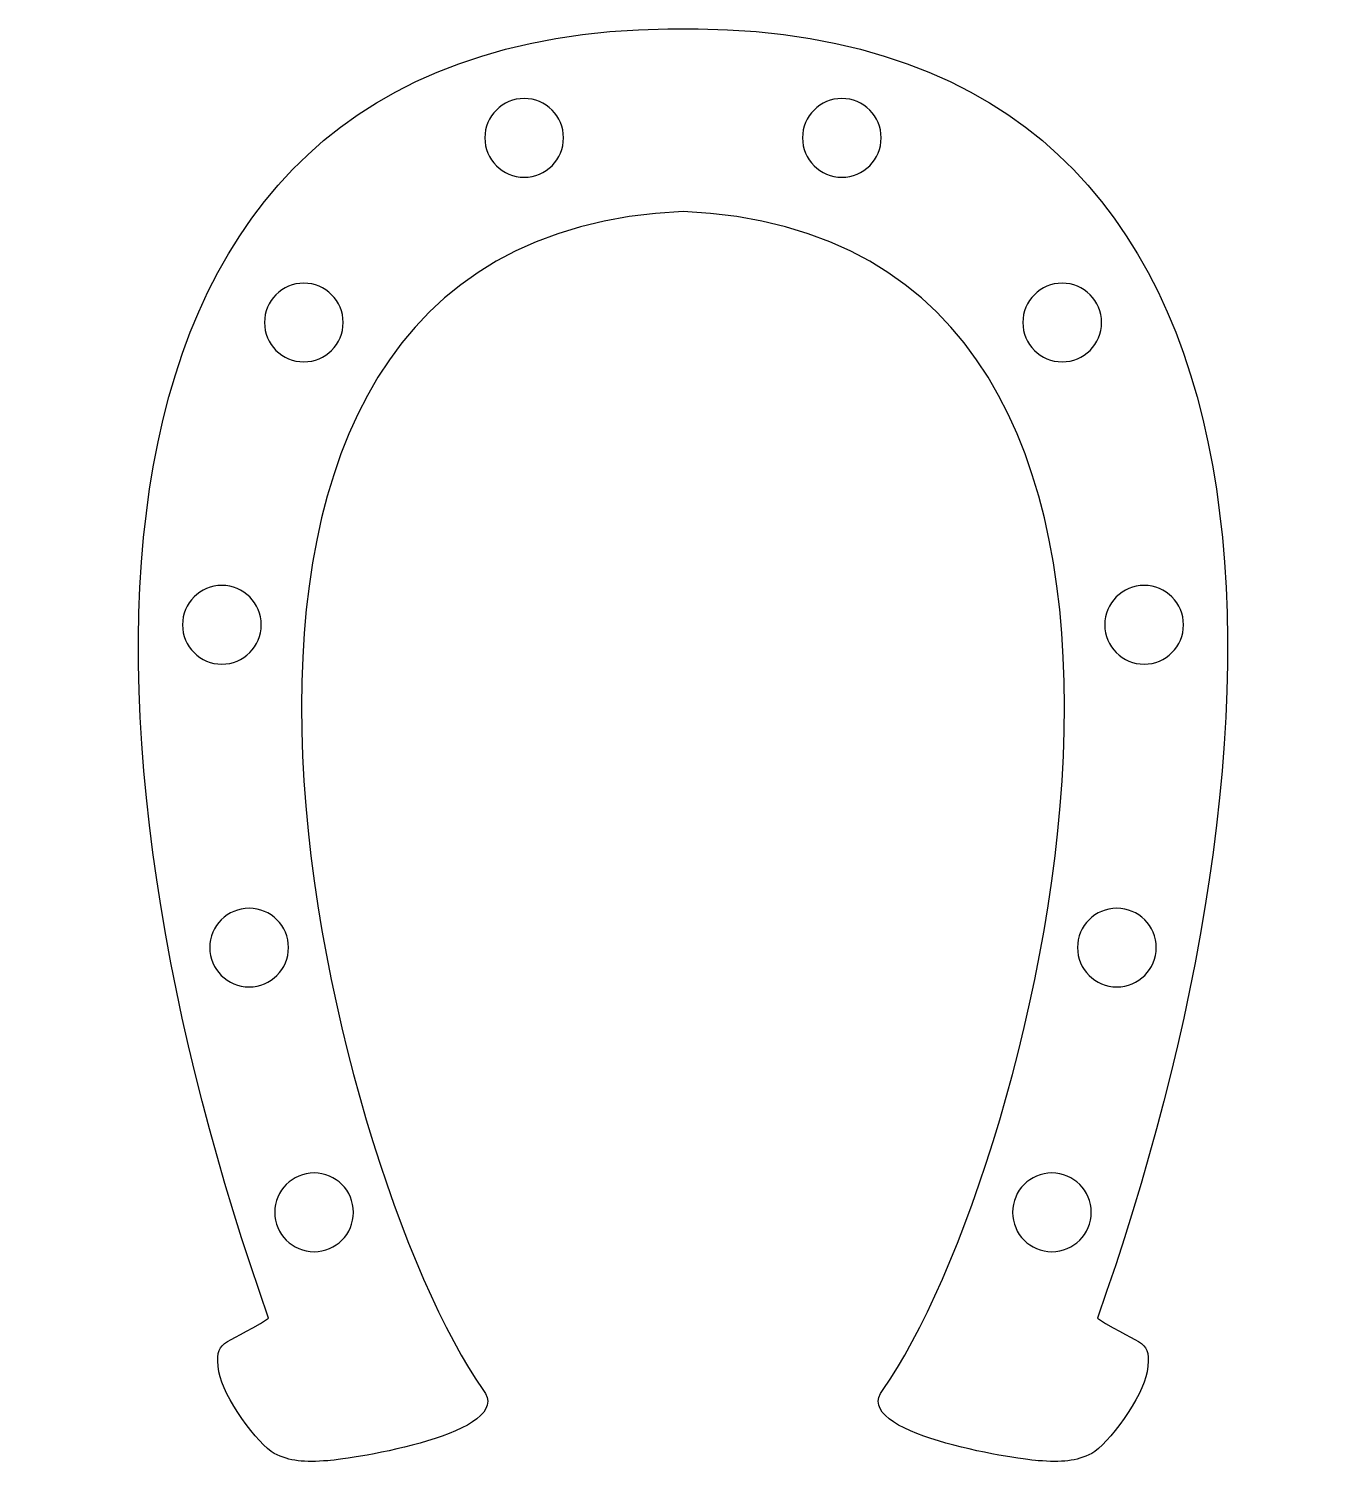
# Model space of a CAD drawing. Header units: centimetres. Extents: x -8.8 to 8.8, y -9.6 to 9.6.
import ezdxf

# ---------------------------------------------------------------- set-up
doc = ezdxf.new("R2010")
doc.units = ezdxf.units.CM
doc.header["$MEASUREMENT"] = 0
doc.layers.add('Layer 1', color=7, linetype='Continuous')

msp = doc.modelspace()

# ---------------------------------------------------------------- linework, layer by layer
at = {"layer": 'Layer 1'}
for points, knots in [([(-0.20291, 9.59161), (-8.76174, 9.467), (-8.22672, -0.11546), (-5.54905, -7.67491), (-5.54905, -7.67491), (-6.16799, -8.07171), (-6.27813, -7.94415), (-6.2132, -8.39438), (-6.2132, -8.39438), (-6.1666, -8.71696), (-5.68682, -9.37407), (-5.4726, -9.48417), (-5.4726, -9.48417), (-5.25838, -9.59427), (-5.0774, -9.60435), (-4.75448, -9.58297), (-4.75448, -9.58297), (-4.43156, -9.56159), (-2.21019, -9.21316), (-2.67897, -8.62892), (-2.67897, -8.62892), (-4.70303, -5.7868), (-8.01625, 6.78179), (-0.00004, 7.14451), (-0.00004, 7.14451), (8.01618, 6.78174), (4.70295, -5.78672), (2.67889, -8.62892), (2.67889, -8.62892), (2.21011, -9.21316), (4.43148, -9.56155), (4.7544, -9.58297), (4.7544, -9.58297), (5.07732, -9.60439), (5.25831, -9.59423), (5.47252, -9.48417), (5.47252, -9.48417), (5.68673, -9.37411), (6.1666, -8.71697), (6.21316, -8.39438), (6.21316, -8.39438), (6.2781, -7.94411), (6.16796, -8.0718), (5.54901, -7.67487), (5.54901, -7.67487), (8.22668, -0.11542), (8.76166, 9.467), (0.20295, 9.59161), (0.20295, 9.59161), (0.13548, 9.59258), (0.06843, 9.59182), (-0.00005, 9.59161), (-0.00005, 9.59161), (-0.06857, 9.59178), (-0.13558, 9.59258), (-0.203, 9.59161), (-0.203, 9.59161), (-0.203, 9.59161), (-0.20291, 9.59161), (-0.20291, 9.59161)], [0, 0, 0, 0, 0.0625, 0.0625, 0.0625, 0.0625, 0.125, 0.125, 0.125, 0.125, 0.1875, 0.1875, 0.1875, 0.1875, 0.25, 0.25, 0.25, 0.25, 0.3125, 0.3125, 0.3125, 0.3125, 0.375, 0.375, 0.375, 0.375, 0.4375, 0.4375, 0.4375, 0.4375, 0.5, 0.5, 0.5, 0.5, 0.5625, 0.5625, 0.5625, 0.5625, 0.625, 0.625, 0.625, 0.625, 0.6875, 0.6875, 0.6875, 0.6875, 0.75, 0.75, 0.75, 0.75, 0.8125, 0.8125, 0.8125, 0.8125, 0.875, 0.875, 0.875, 0.875, 1, 1, 1, 1]), ([(-2.12683, 8.65729), (-1.83574, 8.65729), (-1.59973, 8.42132), (-1.59973, 8.13019), (-1.59973, 8.13019), (-1.59973, 7.83906), (-1.83574, 7.60309), (-2.12683, 7.60309), (-2.12683, 7.60309), (-2.41792, 7.60309), (-2.65393, 7.8391), (-2.65393, 8.13019), (-2.65393, 8.13019), (-2.65393, 8.42128), (-2.41796, 8.65729), (-2.12683, 8.65729)], [0, 0, 0, 0, 0.2, 0.2, 0.2, 0.2, 0.4, 0.4, 0.4, 0.4, 0.6, 0.6, 0.6, 0.6, 1, 1, 1, 1]), ([(2.12687, 8.65729), (2.41796, 8.65729), (2.65397, 8.42132), (2.65397, 8.13019), (2.65397, 8.13019), (2.65397, 7.83906), (2.41796, 7.60309), (2.12687, 7.60309), (2.12687, 7.60309), (1.83578, 7.60309), (1.59977, 7.8391), (1.59977, 8.13019), (1.59977, 8.13019), (1.59977, 8.42128), (1.83574, 8.65729), (2.12687, 8.65729)], [0, 0, 0, 0, 0.2, 0.2, 0.2, 0.2, 0.4, 0.4, 0.4, 0.4, 0.6, 0.6, 0.6, 0.6, 1, 1, 1, 1]), ([(-5.07728, 6.1852), (-4.78619, 6.1852), (-4.55018, 5.94923), (-4.55018, 5.6581), (-4.55018, 5.6581), (-4.55018, 5.36697), (-4.78619, 5.131), (-5.07728, 5.131), (-5.07728, 5.131), (-5.36837, 5.131), (-5.60438, 5.36701), (-5.60438, 5.6581), (-5.60438, 5.6581), (-5.60438, 5.94919), (-5.36841, 6.1852), (-5.07728, 6.1852)], [0, 0, 0, 0, 0.2, 0.2, 0.2, 0.2, 0.4, 0.4, 0.4, 0.4, 0.6, 0.6, 0.6, 0.6, 1, 1, 1, 1]), ([(5.07728, 6.1852), (5.36841, 6.1852), (5.60438, 5.94923), (5.60438, 5.6581), (5.60438, 5.6581), (5.60438, 5.36697), (5.36841, 5.131), (5.07728, 5.131), (5.07728, 5.131), (4.78615, 5.131), (4.55018, 5.36701), (4.55018, 5.6581), (4.55018, 5.6581), (4.55018, 5.94919), (4.78619, 6.1852), (5.07728, 6.1852)], [0, 0, 0, 0, 0.2, 0.2, 0.2, 0.2, 0.4, 0.4, 0.4, 0.4, 0.6, 0.6, 0.6, 0.6, 1, 1, 1, 1]), ([(-6.17499, 2.13707), (-5.88386, 2.13707), (-5.64789, 1.9011), (-5.64789, 1.60997), (-5.64789, 1.60997), (-5.64789, 1.31884), (-5.88386, 1.08287), (-6.17499, 1.08287), (-6.17499, 1.08287), (-6.46612, 1.08287), (-6.70209, 1.31888), (-6.70209, 1.60997), (-6.70209, 1.60997), (-6.70209, 1.90106), (-6.46608, 2.13707), (-6.17499, 2.13707)], [0, 0, 0, 0, 0.2, 0.2, 0.2, 0.2, 0.4, 0.4, 0.4, 0.4, 0.6, 0.6, 0.6, 0.6, 1, 1, 1, 1]), ([(6.17495, 2.13707), (6.46608, 2.13707), (6.70205, 1.9011), (6.70205, 1.60997), (6.70205, 1.60997), (6.70205, 1.31884), (6.46608, 1.08287), (6.17495, 1.08287), (6.17495, 1.08287), (5.88382, 1.08287), (5.64785, 1.31888), (5.64785, 1.60997), (5.64785, 1.60997), (5.64785, 1.90106), (5.88386, 2.13707), (6.17495, 2.13707)], [0, 0, 0, 0, 0.2, 0.2, 0.2, 0.2, 0.4, 0.4, 0.4, 0.4, 0.6, 0.6, 0.6, 0.6, 1, 1, 1, 1]), ([(-5.8099, -2.18514), (-5.51886, -2.18514), (-5.2828, -2.42111), (-5.2828, -2.71224), (-5.2828, -2.71224), (-5.2828, -3.00337), (-5.51886, -3.23934), (-5.8099, -3.23934), (-5.8099, -3.23934), (-6.10094, -3.23934), (-6.337, -3.00333), (-6.337, -2.71224), (-6.337, -2.71224), (-6.337, -2.42115), (-6.10107, -2.18514), (-5.8099, -2.18514)], [0, 0, 0, 0, 0.2, 0.2, 0.2, 0.2, 0.4, 0.4, 0.4, 0.4, 0.6, 0.6, 0.6, 0.6, 1, 1, 1, 1]), ([(5.8099, -2.18514), (6.10107, -2.18514), (6.337, -2.42111), (6.337, -2.71224), (6.337, -2.71224), (6.337, -3.00337), (6.10107, -3.23934), (5.8099, -3.23934), (5.8099, -3.23934), (5.51873, -3.23934), (5.2828, -3.00333), (5.2828, -2.71224), (5.2828, -2.71224), (5.2828, -2.42115), (5.51886, -2.18514), (5.8099, -2.18514)], [0, 0, 0, 0, 0.2, 0.2, 0.2, 0.2, 0.4, 0.4, 0.4, 0.4, 0.6, 0.6, 0.6, 0.6, 1, 1, 1, 1]), ([(-4.94023, -5.72987), (-4.64914, -5.72987), (-4.41313, -5.96588), (-4.41313, -6.25697), (-4.41313, -6.25697), (-4.41313, -6.54806), (-4.64914, -6.78407), (-4.94023, -6.78407), (-4.94023, -6.78407), (-5.23132, -6.78407), (-5.46733, -6.5481), (-5.46733, -6.25697), (-5.46733, -6.25697), (-5.46733, -5.96584), (-5.23136, -5.72987), (-4.94023, -5.72987)], [0, 0, 0, 0, 0.2, 0.2, 0.2, 0.2, 0.4, 0.4, 0.4, 0.4, 0.6, 0.6, 0.6, 0.6, 1, 1, 1, 1]), ([(4.94023, -5.72987), (5.23136, -5.72987), (5.46733, -5.96588), (5.46733, -6.25697), (5.46733, -6.25697), (5.46733, -6.54806), (5.23136, -6.78407), (4.94023, -6.78407), (4.94023, -6.78407), (4.6491, -6.78407), (4.41313, -6.5481), (4.41313, -6.25697), (4.41313, -6.25697), (4.41313, -5.96584), (4.64914, -5.72987), (4.94023, -5.72987)], [0, 0, 0, 0, 0.2, 0.2, 0.2, 0.2, 0.4, 0.4, 0.4, 0.4, 0.6, 0.6, 0.6, 0.6, 1, 1, 1, 1])]:
    msp.add_open_spline(points, degree=3, knots=knots, dxfattribs=at)

doc.saveas('drawing.dxf')
